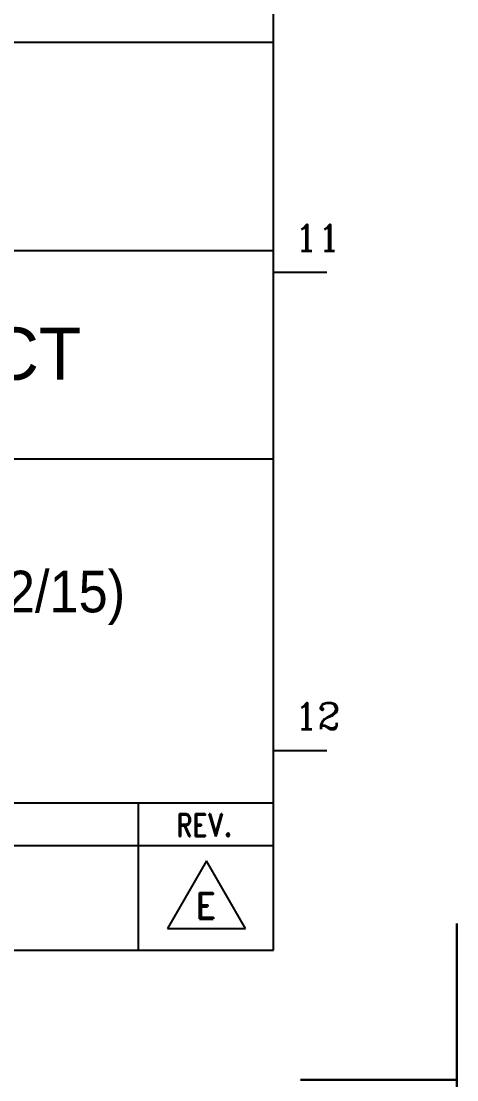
# Model space of a CAD drawing. Header units: millimetres. Extents: x 376548 to 485787, y -156716 to -17718.
# Drawn here: x 456405 to 458180, y -42948 to -38639 of the extents above; entities that cross this region are included whole.
import ezdxf
from ezdxf.enums import TextEntityAlignment as Align

# ---------------------------------------------------------------- set-up
doc = ezdxf.new("R2010")
doc.units = ezdxf.units.MM
doc.header["$LTSCALE"] = 2
doc.layers.add('TAN-TIT', color=30, linetype='Continuous')
doc.styles.add('COM', font='COMPLEX', dxfattribs={"height": 5})
doc.styles.add('KJR', font='arial.ttf', dxfattribs={"width": 0.8})
doc.styles.add('RD', font='sanss___.ttf')
doc.styles.add('RD20', font='ROMAND.SHX', dxfattribs={"width": 0.8, "height": 2})
doc.styles.add('RD6', font='ROMAND.shx', dxfattribs={"width": 0.83, "height": 6})

# ---------------------------------------------------------------- blocks, each defined once
blk = doc.blocks.new('BORDER')
at = {"layer": 'TAN-TIT', "linetype": 'Continuous'}
for p, q in [((23780, 16820), (23355.9, 16820)), ((23780, 16395.9), (23780, 16820)), ((23780, 16820), (23780, 16395.9)), ((23780, 0), (23780, 424.1)), ((23780, 424.1), (23780, 0)), ((23355.9, 0), (23780, 0))]:
    blk.add_line(p, q, dxfattribs=at)
at = {"layer": 'TAN-TIT'}
for p, q in [((23282.3, 352), (23282.3, 16468)), ((19323.7, 2816.3), (23282.3, 2816.3)), ((19323.7, 2250.8), (23282.3, 2250.8)), ((23282.3, 2191.5), (23426.6, 2191.5)), ((19323.7, 1685.2), (23282.3, 1685.2)), ((23282.3, 893.7), (23426.6, 893.7)), ((19323.7, 752.1), (23282.3, 752.1)), ((22914.8, 747.9), (22914.8, 352)), ((23282.3, 634.8), (19323.7, 634.8)), ((23100, 594.2), (22993.9, 410.6)), ((23206, 410.6), (23100, 594.2)), ((23282.3, 485.6), (23282.3, 489.9)), ((22993.9, 410.6), (23206, 410.6)), ((497.7, 352), (23282.3, 352))]:
    blk.add_line(p, q, dxfattribs=at)
at = {"layer": 'TAN-TIT', "style": 'COM'}
for s, p in [('11', (23340, 2249.2)), ('12', (23340, 951.3))]:
    blk.add_text(s, height=72.1, dxfattribs=at).set_placement(p)
at = {"layer": 'TAN-TIT', "style": 'RD6', "width": 0.83}
blk.add_text('REV.', height=61.2, dxfattribs=at).set_placement((23018.5, 660.5))

msp = doc.modelspace()

# ---------------------------------------------------------------- block references
at = {"xscale": 1.5, "yscale": 1.5, "zscale": 1.5}
for p in [(422510, -42948.2), (422510, -68178.2)]:
    msp.add_blockref('BORDER', p, dxfattribs=at)

# ---------------------------------------------------------------- texts
at = {"style": 'KJR', "width": 0.9519}
msp.add_text('MMRP CHALK RIVER PROJECT', height=212.069, dxfattribs=at).set_placement((452435, -40098.2), (456650, -40098.2), align=Align.FIT)
at = {"style": 'RD', "width": 0.9}
msp.add_text('ARRANGEMENT FOR NP BUILDING (2/15)', height=169.655, dxfattribs=at).set_placement((452622.1, -41045.4))
at = {"style": 'RD20'}
msp.add_text('E', height=106, dxfattribs=at).set_placement((457157.3, -42292.5), align=Align.CENTER)

doc.saveas('drawing.dxf')
